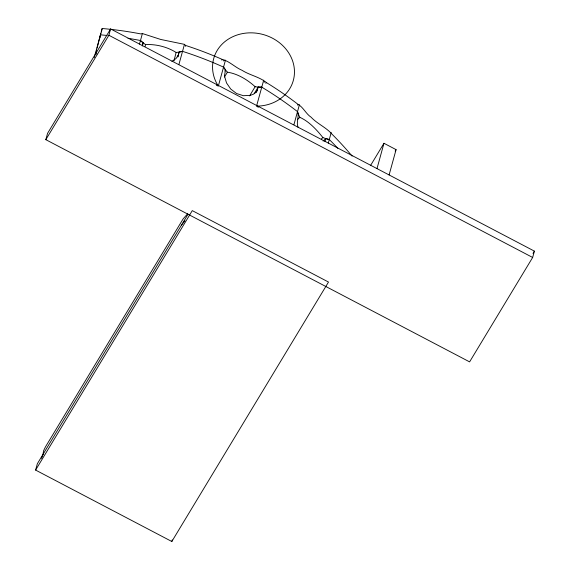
<?xml version="1.0" encoding="UTF-8"?>
<svg xmlns="http://www.w3.org/2000/svg" width="570" height="570" viewBox="0 0 570 570"><rect width="100%" height="100%" fill="white"/><g stroke="black" fill="none" stroke-linecap="round" stroke-linejoin="round"><path stroke-width="0.85" d="M43.021 454.347L43.541 450.884L45.401 446.973L183.162 218.844L187.687 213.721M94.257 57.606L102.18 28.5A334.241 293.742 15.4 0 1 140.876 33.929L142.393 33.537L160.783 39.473L184.459 44.36L185.578 45.436A334.241 293.742 15.4 0 1 222.129 59.373C229.425 61.182 235.054 67.374 242.136 70.352C249.831 75.276 259.542 76.857 266.454 82.614A334.241 293.742 15.4 0 1 298.21 104.495C303.183 107.153 306.047 113.95 311.099 117.206C317.184 123.79 326.325 127.488 331.961 134.128A334.241 293.742 15.4 0 1 352.096 156.095M95.703 53.616L96.138 51.906M96.309 51.215L96.629 49.961M97.1 48.065L100.441 34.834A334.241 293.742 15.4 0 1 107.139 35.483M99.6 38.746L100.89 33.623M101.325 31.913L102.18 28.5M142.614 44.873L143.134 42.807L140.469 40.52A334.241 293.742 15.4 0 0 128.015 38.283M145.122 46.419L145.578 44.602C155.945 44.018 167.352 46.89 176.116 52.461L173.978 60.933M177.933 56.466L179.115 52.062L182.535 51.35A334.241 293.742 15.4 0 1 220.383 65.7L223.547 67.118A41.289 36.281 15.4 0 0 227.394 72.176C237.597 73.715 247.565 79.786 255.132 86.718A41.289 36.281 15.4 0 0 261.765 87.16L264.708 88.941A334.241 293.742 15.4 0 1 297.519 111.642A41.289 36.281 15.4 0 0 299.834 117.327L297.454 119.508M177.876 57L179.115 52.062M185.364 46.291L185.578 45.436M221.908 60.242L222.129 59.373M41.475 458.415L43.655 453.307M45.821 139.671L47.567 133.344L110.616 28.935L534.396 251.135L532.651 257.469L469.602 361.879L45.821 139.671L108.877 35.262L110.616 28.935M139.486 44.082L142.393 33.537M142.265 45.971L143.134 42.807M35.604 470.079L192.282 210.622L328.498 282.05L171.819 541.5L35.604 470.079L37.349 463.745L188.057 214.185M178.937 64.41L184.459 44.36M225.478 60.128L218.317 86.113L216.344 85.222M223.547 67.118L225.506 69.903L224.452 75.945L226.532 82.971L230.764 89.084L236.607 93.537L243.383 95.703L250.202 95.382L253.493 94.178L256.115 92.262L257.184 90.637L258.196 87.039L261.765 87.16M263.689 80.171L256.536 106.148L258.381 107.267M171.819 541.5L172.254 539.918M293.921 124.695L299.442 104.652M324.993 141.56L325.812 138.588L329.282 139.529A334.241 293.742 15.4 0 1 337.803 148.286M328.306 143.084L331.206 132.539M376.991 168.606L383.966 143.284L396.079 149.632L389.103 174.954M178.246 55.233L176.03 58.539L171.905 61.353M223.597 60.99L224.053 60.228M224.844 71.001L225.506 69.903M224.466 77.021L227.394 72.176M249.603 95.881L255.132 86.718M254.22 93.63L258.196 87.039M256.001 92.404L257.327 90.21M264.209 82.287L264.665 81.524M370.685 165.279L383.966 143.284M395.16 151.15L396.079 149.632M533.014 253.422L534.396 251.135M181.417 225.179L184.972 220.79M265.77 83.241L266.454 82.614M297.533 105.108L298.21 104.495M321.459 138.88L322.891 137.57A41.289 36.281 15.4 0 0 329.282 139.529M323.097 141.068L325.812 138.588M299.834 117.327C308.99 121.389 316.671 129.725 322.891 137.57M108.877 35.262L532.651 257.469M297.519 111.642C299.585 116.679 295.737 122.237 298.224 127.587M95.204 53.822A334.241 293.742 15.4 0 1 96.886 53.972M182.535 51.35A41.289 36.281 15.4 0 1 176.116 52.461M145.578 44.602A41.289 36.281 15.4 0 1 140.469 40.52M217.961 85.543A41.289 36.281 15.4 0 1 238.452 34.585A41.289 36.281 15.4 0 1 293.351 63.377A41.289 36.281 15.4 0 1 257.241 106.141"/></g></svg>
